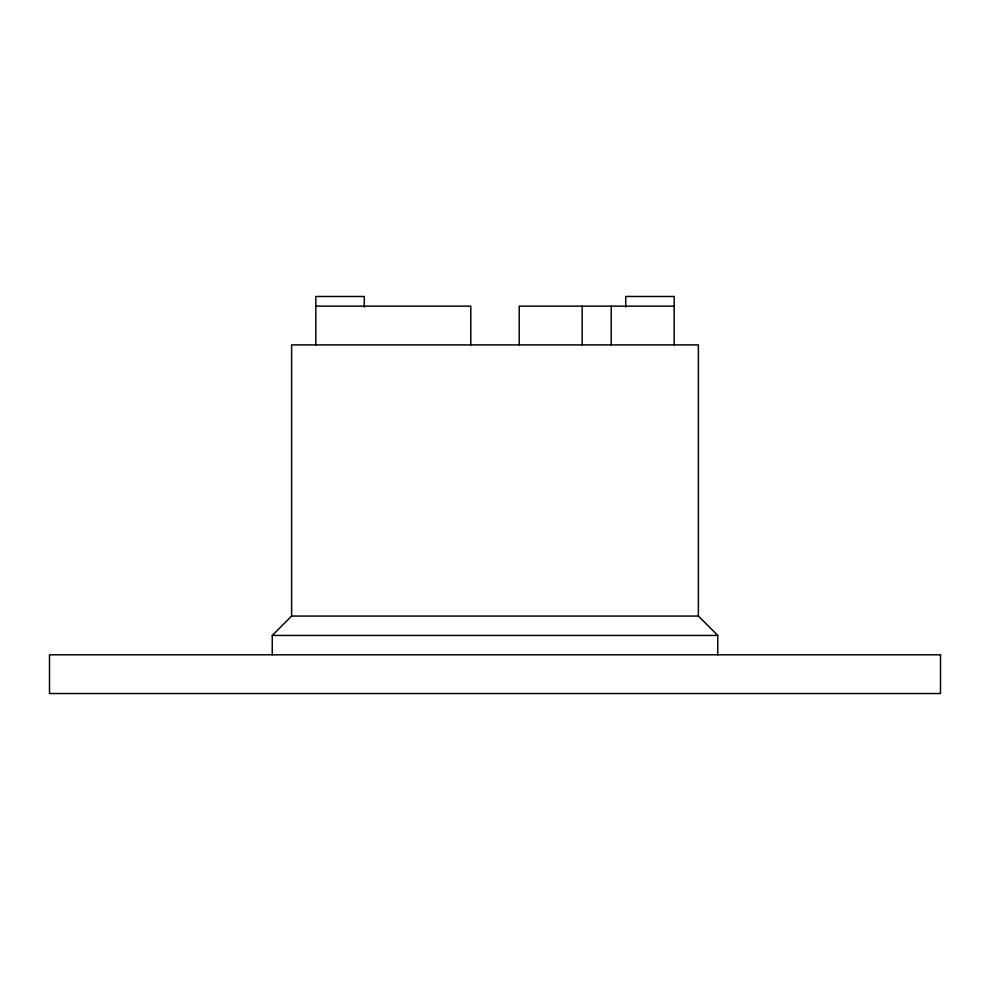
<?xml version="1.0" encoding="UTF-8"?>
<svg xmlns="http://www.w3.org/2000/svg" width="990" height="990" viewBox="0 0 990 990"><rect width="100%" height="100%" fill="white"/><g stroke="black" fill="none" stroke-linecap="round" stroke-linejoin="round"><path stroke-width="1.49" d="M272.25 654.798L272.25 635.432L291.617 616.065L698.383 616.065L717.75 635.432L717.75 654.798M315.835 306.145L470.782 306.145L470.782 344.891M674.165 306.145L519.218 306.145L519.218 344.891M272.25 635.432L717.75 635.432M698.383 616.065L698.383 344.891L291.617 344.891L291.617 616.065M674.165 344.891L674.165 296.468L625.742 296.468L625.742 307.061M611.214 306.145L611.214 344.891M582.157 306.145L582.157 344.891M364.258 307.061L364.258 296.468L315.835 296.468L315.835 344.891M940.5 654.798L49.5 654.798L49.5 693.532L940.5 693.532L940.5 654.798"/></g></svg>
